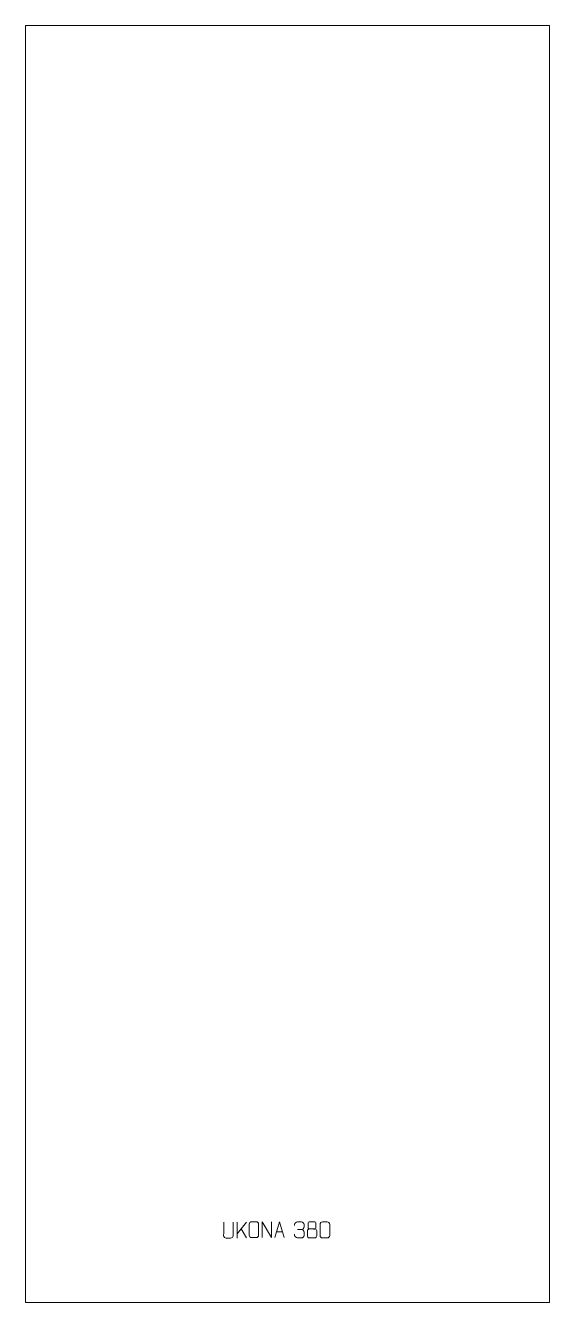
# Model space of a CAD drawing. Header units: millimetres. Extents: x -389 to 431, y -1402 to 598.
import ezdxf

# ---------------------------------------------------------------- set-up
doc = ezdxf.new("R2010")
doc.units = ezdxf.units.MM
doc.header["$MEASUREMENT"] = 0
doc.layers.add('layer 1', color=7, linetype='Continuous')

msp = doc.modelspace()

# ---------------------------------------------------------------- linework, layer by layer
at = {"layer": 'layer 1', "color": 242, "lineweight": 9}
msp.add_open_spline([(431.2704, -1402.388), (431.2704, -1402.388), (-388.7294, -1402.388), (-388.7294, -1402.388), (-388.7294, -1402.388), (-388.7294, -1402.388), (-388.7294, 597.6103), (-388.7294, 597.6103), (-388.7294, 597.6103), (-388.7294, 597.6103), (431.2704, 597.6103), (431.2704, 597.6103), (431.2704, 597.6103), (431.2704, 597.6103), (431.2704, -1402.388), (431.2704, -1402.388)], degree=3, knots=[0, 0, 0, 0, 0.2, 0.2, 0.2, 0.2, 0.4, 0.4, 0.4, 0.4, 0.6, 0.6, 0.6, 0.6, 1, 1, 1, 1], dxfattribs=at)
at = {"layer": 'layer 1', "color": 250, "lineweight": 9}
for points, knots in [([(-63.9056, -1276.5532), (-63.906, -1282.0927), (-63.8102, -1292.2945), (-63.8098, -1297.8349), (-63.8098, -1297.8349), (-63.9496, -1300.0744), (-65.6268, -1301.5006), (-67.7745, -1301.5111), (-67.7745, -1301.5111), (-70.1064, -1301.5107), (-72.4383, -1301.5107), (-74.7698, -1301.5111), (-74.7698, -1301.5111), (-76.6948, -1301.6126), (-78.6669, -1299.7961), (-78.6557, -1297.8516), (-78.6557, -1297.8516), (-78.6554, -1292.2897), (-78.56, -1282.1143), (-78.5604, -1276.5532)], [0, 0, 0, 0, 0.166666667, 0.166666667, 0.166666667, 0.166666667, 0.333333333, 0.333333333, 0.333333333, 0.333333333, 0.5, 0.5, 0.5, 0.5, 0.666666667, 0.666666667, 0.666666667, 0.666666667, 1, 1, 1, 1]), ([(-34.8065, -1275.8979), (-32.4808, -1275.8979), (-30.1547, -1275.8979), (-27.8286, -1275.8979), (-27.8286, -1275.8979), (-25.882, -1275.8623), (-23.8906, -1277.3539), (-23.8639, -1279.7915), (-23.8639, -1279.7915), (-23.8643, -1285.5384), (-23.8643, -1291.2857), (-23.8639, -1297.0334), (-23.8639, -1297.0334), (-24.0037, -1299.3568), (-25.6809, -1300.8364), (-27.8286, -1300.8472), (-27.8286, -1300.8472), (-30.1605, -1300.8468), (-32.4924, -1300.8468), (-34.8239, -1300.8472), (-34.8239, -1300.8472), (-36.7489, -1300.9526), (-38.721, -1299.0681), (-38.7098, -1297.0508), (-38.7098, -1297.0508), (-38.7095, -1291.2807), (-38.7095, -1285.511), (-38.7098, -1279.7417), (-38.7098, -1279.7417), (-38.7056, -1277.6036), (-36.9589, -1275.8844), (-34.8065, -1275.8979)], [0, 0, 0, 0, 0.111111111, 0.111111111, 0.111111111, 0.111111111, 0.222222222, 0.222222222, 0.222222222, 0.222222222, 0.333333333, 0.333333333, 0.333333333, 0.333333333, 0.444444444, 0.444444444, 0.444444444, 0.444444444, 0.555555556, 0.555555556, 0.555555556, 0.555555556, 0.666666667, 0.666666667, 0.666666667, 0.666666667, 0.777777778, 0.777777778, 0.777777778, 0.777777778, 1, 1, 1, 1]), ([(-18.6143, -1300.8511), (-18.6143, -1300.8511), (-18.6143, -1275.8976), (-18.6143, -1275.8976), (-18.6143, -1275.8976), (-18.6143, -1275.8976), (-3.9595, -1300.8511), (-3.9595, -1300.8511), (-3.9595, -1300.8511), (-3.9595, -1300.8511), (-3.9595, -1275.8976), (-3.9595, -1275.8976)], [0, 0, 0, 0, 0.25, 0.25, 0.25, 0.25, 0.5, 0.5, 0.5, 0.5, 1, 1, 1, 1]), ([(1.2426, -1300.8511), (1.2426, -1300.8511), (8.6136, -1275.8976), (8.6136, -1275.8976), (8.6136, -1275.8976), (8.6136, -1275.8976), (16.1835, -1300.8511), (16.1835, -1300.8511)], [0, 0, 0, 0, 0.333333333, 0.333333333, 0.333333333, 0.333333333, 1, 1, 1, 1]), ([(32.3997, -1281.952), (32.3997, -1281.952), (32.3997, -1280.0948), (32.3997, -1280.0948), (32.3997, -1280.0948), (32.3854, -1278.3529), (35.0499, -1276.2348), (37.109, -1276.2575), (37.109, -1276.2575), (39.1731, -1276.2575), (41.2371, -1276.2575), (43.3008, -1276.2575), (43.3008, -1276.2575), (45.4953, -1276.2487), (47.0936, -1278.0955), (47.138, -1280.0076), (47.138, -1280.0076), (47.1376, -1281.4427), (47.1376, -1282.8778), (47.138, -1284.3133), (47.138, -1284.3133), (47.0894, -1285.9668), (45.4868, -1288.1968), (43.2885, -1288.1868), (43.2885, -1288.1868), (45.4922, -1288.198), (47.1002, -1290.0012), (47.1542, -1292.0607), (47.1542, -1292.0607), (47.1538, -1293.8454), (47.1538, -1295.6301), (47.1542, -1297.4152), (47.1542, -1297.4152), (47.1643, -1299.4766), (45.1094, -1301.2397), (43.2885, -1301.2316), (43.2885, -1301.2316), (41.2232, -1301.2313), (39.158, -1301.2313), (37.0924, -1301.2316), (37.0924, -1301.2316), (34.9238, -1301.2201), (32.3928, -1298.8199), (32.3742, -1297.3581), (32.3742, -1297.3581), (32.3742, -1297.3581), (32.3742, -1295.4495), (32.3742, -1295.4495)], [0, 0, 0, 0, 0.076923077, 0.076923077, 0.076923077, 0.076923077, 0.153846154, 0.153846154, 0.153846154, 0.153846154, 0.230769231, 0.230769231, 0.230769231, 0.230769231, 0.307692308, 0.307692308, 0.307692308, 0.307692308, 0.384615385, 0.384615385, 0.384615385, 0.384615385, 0.461538462, 0.461538462, 0.461538462, 0.461538462, 0.538461538, 0.538461538, 0.538461538, 0.538461538, 0.615384615, 0.615384615, 0.615384615, 0.615384615, 0.692307692, 0.692307692, 0.692307692, 0.692307692, 0.769230769, 0.769230769, 0.769230769, 0.769230769, 0.846153846, 0.846153846, 0.846153846, 0.846153846, 1, 1, 1, 1]), ([(53.8109, -1277.7336), (53.8109, -1279.9466), (53.8109, -1283.6289), (53.8109, -1285.8422), (53.8109, -1285.8422), (53.8259, -1286.3496), (54.6333, -1287.281), (55.3334, -1287.2798), (55.3334, -1287.2798), (58.3033, -1287.2796), (61.2735, -1287.3645), (64.2439, -1287.3648), (64.2439, -1287.3648), (65.041, -1287.3606), (65.7617, -1286.5703), (65.7591, -1285.8496), (65.7591, -1285.8496), (65.7588, -1283.6336), (65.7588, -1279.9489), (65.7591, -1277.7336), (65.7591, -1277.7336), (65.7406, -1277.0228), (65.1292, -1276.2624), (64.2953, -1276.2698), (64.2953, -1276.2698), (61.2782, -1276.2701), (58.2613, -1276.2701), (55.2447, -1276.2698), (55.2447, -1276.2698), (54.6183, -1276.2622), (53.7942, -1276.9732), (53.8109, -1277.7336)], [0, 0, 0, 0, 0.111111111, 0.111111111, 0.111111111, 0.111111111, 0.222222222, 0.222222222, 0.222222222, 0.222222222, 0.333333333, 0.333333333, 0.333333333, 0.333333333, 0.444444444, 0.444444444, 0.444444444, 0.444444444, 0.555555556, 0.555555556, 0.555555556, 0.555555556, 0.666666667, 0.666666667, 0.666666667, 0.666666667, 0.777777778, 0.777777778, 0.777777778, 0.777777778, 1, 1, 1, 1]), ([(76.1837, -1276.2452), (78.5498, -1276.2452), (80.9163, -1276.2452), (83.2828, -1276.2452), (83.2828, -1276.2452), (85.2633, -1276.2096), (87.2893, -1277.7039), (87.3164, -1280.146), (87.3164, -1280.146), (87.316, -1285.9034), (87.316, -1291.6612), (87.3164, -1297.4194), (87.3164, -1297.4194), (87.1743, -1299.747), (85.4679, -1301.2293), (83.2828, -1301.2401), (83.2828, -1301.2401), (80.9104, -1301.2397), (78.538, -1301.2397), (76.166, -1301.2401), (76.166, -1301.2401), (74.2075, -1301.3457), (72.2011, -1299.4578), (72.2125, -1297.4368), (72.2125, -1297.4368), (72.2129, -1291.6562), (72.2129, -1285.8759), (72.2125, -1280.0961), (72.2125, -1280.0961), (72.2168, -1277.9541), (73.9939, -1276.2316), (76.1837, -1276.2452)], [0, 0, 0, 0, 0.111111111, 0.111111111, 0.111111111, 0.111111111, 0.222222222, 0.222222222, 0.222222222, 0.222222222, 0.333333333, 0.333333333, 0.333333333, 0.333333333, 0.444444444, 0.444444444, 0.444444444, 0.444444444, 0.555555556, 0.555555556, 0.555555556, 0.555555556, 0.666666667, 0.666666667, 0.666666667, 0.666666667, 0.777777778, 0.777777778, 0.777777778, 0.777777778, 1, 1, 1, 1]), ([(52.3521, -1290.2518), (52.3521, -1293.4226), (52.3521, -1295.1247), (52.3521, -1298.2961), (52.3521, -1298.2961), (52.3436, -1299.518), (54.0415, -1301.2107), (55.2941, -1301.2192), (55.2941, -1301.2192), (58.2772, -1301.2189), (61.2605, -1301.2189), (64.2439, -1301.2192), (64.2439, -1301.2192), (65.5672, -1301.2075), (67.1876, -1299.5859), (67.1765, -1298.2867), (67.1765, -1298.2867), (67.1762, -1295.1185), (67.1762, -1293.4197), (67.1765, -1290.2518), (67.1765, -1290.2518), (67.1068, -1288.8714), (65.529, -1287.2928), (64.2236, -1287.2989), (64.2236, -1287.2989), (61.247, -1287.2992), (58.2704, -1287.2992), (55.2941, -1287.2989), (55.2941, -1287.2989), (54.2146, -1287.2925), (52.3683, -1288.8714), (52.3521, -1290.2518)], [0, 0, 0, 0, 0.111111111, 0.111111111, 0.111111111, 0.111111111, 0.222222222, 0.222222222, 0.222222222, 0.222222222, 0.333333333, 0.333333333, 0.333333333, 0.333333333, 0.444444444, 0.444444444, 0.444444444, 0.444444444, 0.555555556, 0.555555556, 0.555555556, 0.555555556, 0.666666667, 0.666666667, 0.666666667, 0.666666667, 0.777777778, 0.777777778, 0.777777778, 0.777777778, 1, 1, 1, 1])]:
    msp.add_open_spline(points, degree=3, knots=knots, dxfattribs=at)
for points in [[(-57.4638, -1276.49), (-57.4638, -1276.49), (-57.4638, -1301.4436), (-57.4638, -1301.4436)], [(-43.0876, -1276.49), (-43.0876, -1276.49), (-57.4638, -1295.1297), (-57.4638, -1295.1297)], [(-42.7623, -1301.3478), (-42.7623, -1301.3478), (-51.2328, -1287.0342), (-51.2328, -1287.0342)], [(3.9652, -1291.6017), (3.9652, -1291.6017), (13.4609, -1291.6017), (13.4609, -1291.6017)], [(37.1094, -1288.1972), (37.1094, -1288.1972), (43.3058, -1288.1972), (43.3058, -1288.1972)]]:
    msp.add_open_spline(points, degree=3, dxfattribs=at)

doc.saveas('drawing.dxf')
